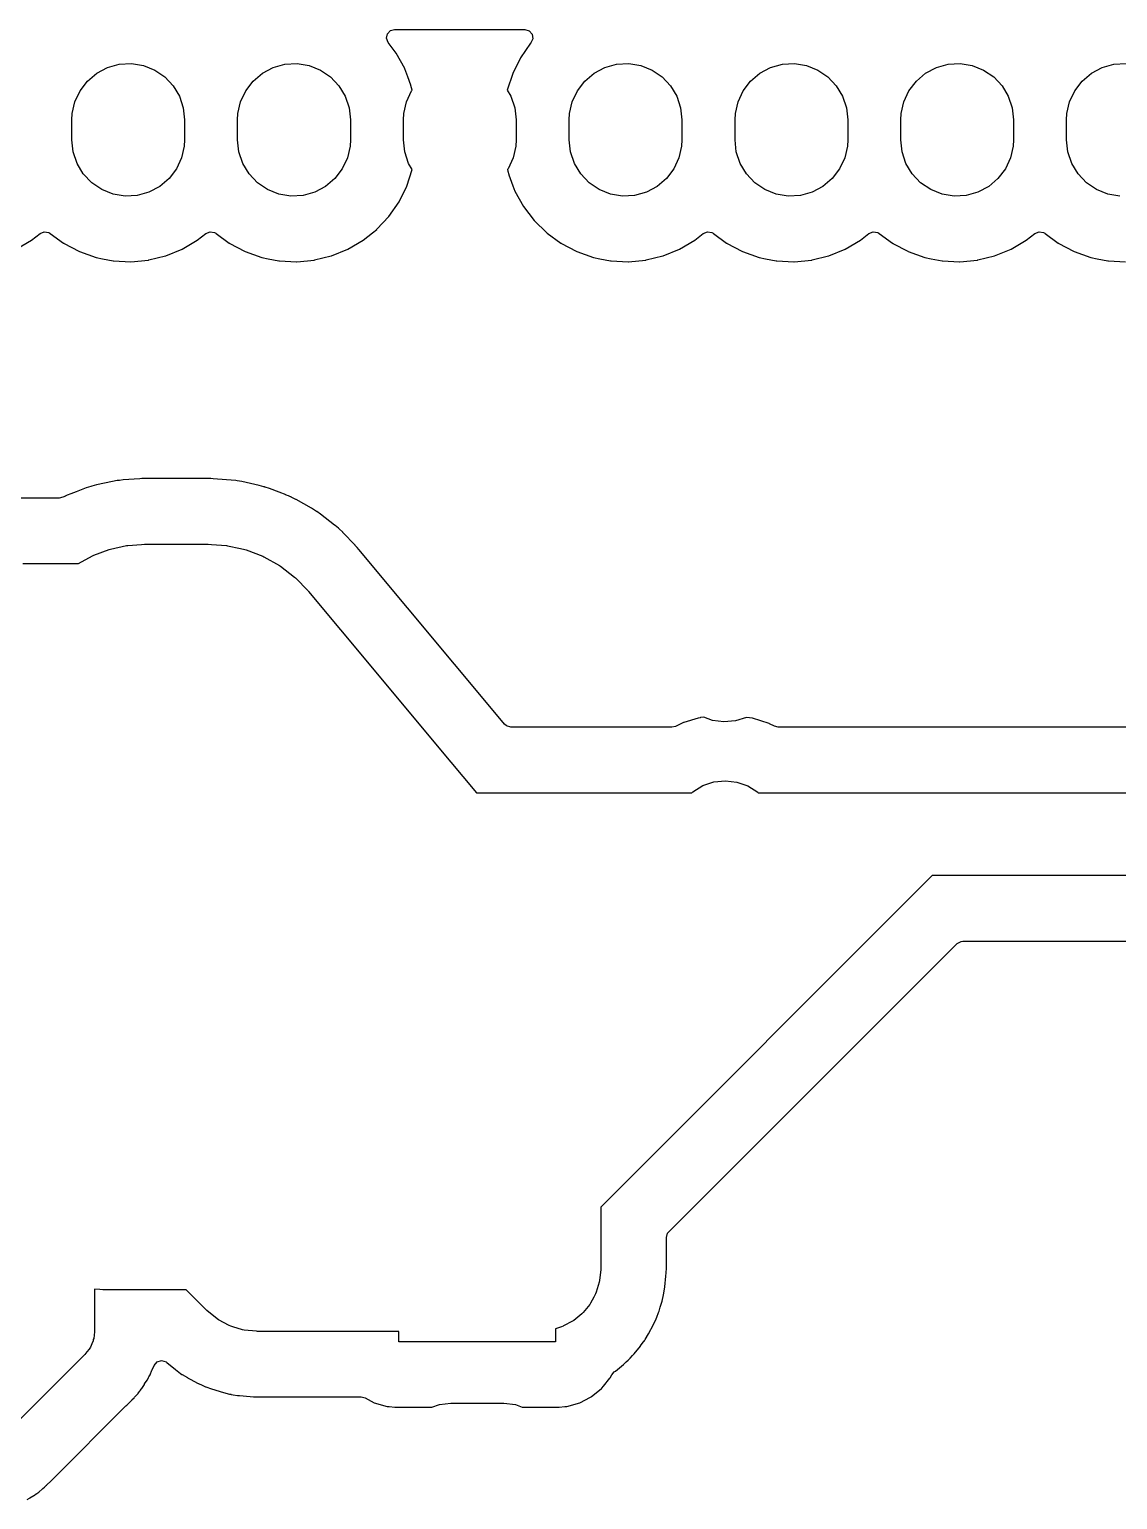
# Model space of a CAD drawing. Extents: x 4.38 to 7.05, y -4.95 to -2.9.
# Drawn here: x 5.15 to 5.807, y -3.802 to -2.914 of the extents above; entities that cross this region are included whole.
import ezdxf

# ---------------------------------------------------------------- set-up
doc = ezdxf.new("R2010")
doc.units = 0
doc.header["$MEASUREMENT"] = 0
doc.layers.add('BLACK', color=7, linetype='CONTINUOUS')

msp = doc.modelspace()

# ---------------------------------------------------------------- linework, layer by layer
at = {"layer": 'BLACK', "linetype": 'CONTINUOUS'}
for p, q in [((5.36573, -2.91975), (5.3663, -2.91701)), ((5.3663, -2.91701), (5.36826, -2.91502)), ((5.36826, -2.91502), (5.37067, -2.91439)), ((5.37067, -2.91439), (5.44916, -2.91439)), ((5.44916, -2.91439), (5.45184, -2.91518)), ((5.45184, -2.91518), (5.45367, -2.91729)), ((5.45367, -2.91729), (5.45407, -2.92006)), ((5.36673, -2.92236), (5.36573, -2.91975)), ((5.37157, -2.92871), (5.36673, -2.92236)), ((5.45273, -2.92279), (5.44666, -2.93154)), ((5.45285, -2.92266), (5.45273, -2.92279)), ((5.45297, -2.92252), (5.45285, -2.92266)), ((5.45407, -2.92006), (5.45291, -2.92247)), ((5.45291, -2.92247), (5.45297, -2.92252)), ((5.19748, -2.93739), (5.20456, -2.93544)), ((5.20456, -2.93544), (5.2119, -2.93505)), ((5.2119, -2.93505), (5.21914, -2.93625)), ((5.21914, -2.93625), (5.22596, -2.93898)), ((5.29748, -2.93739), (5.30456, -2.93544)), ((5.30456, -2.93544), (5.3119, -2.93505)), ((5.3119, -2.93505), (5.31914, -2.93625)), ((5.31914, -2.93625), (5.32596, -2.93898)), ((5.37675, -2.93802), (5.37157, -2.92871)), ((5.44666, -2.93154), (5.44192, -2.94108)), ((5.49748, -2.93739), (5.50456, -2.93544)), ((5.50456, -2.93544), (5.5119, -2.93505)), ((5.5119, -2.93505), (5.51914, -2.93625)), ((5.51914, -2.93625), (5.52596, -2.93898)), ((5.59748, -2.93739), (5.60456, -2.93544)), ((5.60456, -2.93544), (5.6119, -2.93505)), ((5.6119, -2.93505), (5.61914, -2.93625)), ((5.61914, -2.93625), (5.62596, -2.93898)), ((5.69748, -2.93739), (5.70456, -2.93544)), ((5.70456, -2.93544), (5.7119, -2.93505)), ((5.7119, -2.93505), (5.71914, -2.93625)), ((5.71914, -2.93625), (5.72596, -2.93898)), ((5.79748, -2.93739), (5.80456, -2.93544)), ((5.80456, -2.93544), (5.8119, -2.93505)), ((5.18538, -2.94555), (5.19099, -2.94081)), ((5.19099, -2.94081), (5.19748, -2.93739)), ((5.22596, -2.93898), (5.23204, -2.94311)), ((5.23204, -2.94311), (5.23708, -2.94844)), ((5.28538, -2.94555), (5.29099, -2.94081)), ((5.29099, -2.94081), (5.29748, -2.93739)), ((5.32596, -2.93898), (5.33204, -2.94311)), ((5.33204, -2.94311), (5.33708, -2.94844)), ((5.37681, -2.93819), (5.37675, -2.93802)), ((5.37863, -2.943), (5.37681, -2.93819)), ((5.37681, -2.93819), (5.37681, -2.93819)), ((5.38052, -2.94798), (5.37863, -2.943)), ((5.44192, -2.94108), (5.43865, -2.95105)), ((5.48538, -2.94555), (5.49099, -2.94081)), ((5.49099, -2.94081), (5.49748, -2.93739)), ((5.52596, -2.93898), (5.53204, -2.94311)), ((5.53204, -2.94311), (5.53708, -2.94844)), ((5.58538, -2.94555), (5.59099, -2.94081)), ((5.59099, -2.94081), (5.59748, -2.93739)), ((5.62596, -2.93898), (5.63204, -2.94311)), ((5.63204, -2.94311), (5.63708, -2.94844)), ((5.68538, -2.94555), (5.69099, -2.94081)), ((5.69099, -2.94081), (5.69748, -2.93739)), ((5.72596, -2.93898), (5.73204, -2.94311)), ((5.73204, -2.94311), (5.73708, -2.94844)), ((5.78538, -2.94555), (5.79099, -2.94081)), ((5.79099, -2.94081), (5.79748, -2.93739)), ((5.17781, -2.95804), (5.18092, -2.95139)), ((5.18092, -2.95139), (5.18538, -2.94555)), ((5.23708, -2.94844), (5.24086, -2.95474)), ((5.27781, -2.95804), (5.28092, -2.95139)), ((5.28092, -2.95139), (5.28538, -2.94555)), ((5.33708, -2.94844), (5.34086, -2.95474)), ((5.37781, -2.95804), (5.38092, -2.95139)), ((5.38056, -2.94815), (5.38052, -2.94798)), ((5.38119, -2.95103), (5.38056, -2.94815)), ((5.38056, -2.94815), (5.38056, -2.94815)), ((5.38092, -2.95139), (5.38119, -2.95103)), ((5.43865, -2.95105), (5.44086, -2.95474)), ((5.47781, -2.95804), (5.48092, -2.95139)), ((5.48092, -2.95139), (5.48538, -2.94555)), ((5.53708, -2.94844), (5.54086, -2.95474)), ((5.57781, -2.95804), (5.58092, -2.95139)), ((5.58092, -2.95139), (5.58538, -2.94555)), ((5.63708, -2.94844), (5.64086, -2.95474)), ((5.67781, -2.95804), (5.68092, -2.95139)), ((5.68092, -2.95139), (5.68538, -2.94555)), ((5.73708, -2.94844), (5.74086, -2.95474)), ((5.77781, -2.95804), (5.78092, -2.95139)), ((5.78092, -2.95139), (5.78538, -2.94555)), ((5.17621, -2.96521), (5.17781, -2.95804)), ((5.24086, -2.95474), (5.24321, -2.9617)), ((5.24321, -2.9617), (5.244, -2.969)), ((5.27621, -2.96521), (5.27781, -2.95804)), ((5.34086, -2.95474), (5.34321, -2.9617)), ((5.34321, -2.9617), (5.344, -2.969)), ((5.37621, -2.96521), (5.37781, -2.95804)), ((5.44086, -2.95474), (5.44321, -2.9617)), ((5.44321, -2.9617), (5.444, -2.969)), ((5.47621, -2.96521), (5.47781, -2.95804)), ((5.54086, -2.95474), (5.54321, -2.9617)), ((5.54321, -2.9617), (5.544, -2.969)), ((5.57621, -2.96521), (5.57781, -2.95804)), ((5.64086, -2.95474), (5.64321, -2.9617)), ((5.64321, -2.9617), (5.644, -2.969)), ((5.67621, -2.96521), (5.67781, -2.95804)), ((5.74086, -2.95474), (5.74321, -2.9617)), ((5.74321, -2.9617), (5.744, -2.969)), ((5.77621, -2.96521), (5.77781, -2.95804)), ((5.176, -2.969), (5.17621, -2.96521)), ((5.176, -2.981), (5.176, -2.969)), ((5.244, -2.969), (5.244, -2.981)), ((5.276, -2.969), (5.27621, -2.96521)), ((5.276, -2.981), (5.276, -2.969)), ((5.344, -2.969), (5.344, -2.981)), ((5.376, -2.969), (5.37621, -2.96521)), ((5.376, -2.981), (5.376, -2.969)), ((5.444, -2.969), (5.444, -2.981)), ((5.476, -2.969), (5.47621, -2.96521)), ((5.476, -2.981), (5.476, -2.969)), ((5.544, -2.969), (5.544, -2.981)), ((5.576, -2.969), (5.57621, -2.96521)), ((5.576, -2.981), (5.576, -2.969)), ((5.644, -2.969), (5.644, -2.981)), ((5.676, -2.969), (5.67621, -2.96521)), ((5.676, -2.981), (5.676, -2.969)), ((5.744, -2.969), (5.744, -2.981)), ((5.776, -2.969), (5.77621, -2.96521)), ((5.776, -2.981), (5.776, -2.969)), ((5.17679, -2.9883), (5.176, -2.981)), ((5.17914, -2.99526), (5.17679, -2.9883)), ((5.24379, -2.98479), (5.24219, -2.99196)), ((5.244, -2.981), (5.24379, -2.98479)), ((5.27679, -2.9883), (5.276, -2.981)), ((5.27914, -2.99526), (5.27679, -2.9883)), ((5.34379, -2.98479), (5.34219, -2.99196)), ((5.344, -2.981), (5.34379, -2.98479)), ((5.37679, -2.9883), (5.376, -2.981)), ((5.37914, -2.99526), (5.37679, -2.9883)), ((5.44379, -2.98479), (5.44219, -2.99196)), ((5.444, -2.981), (5.44379, -2.98479)), ((5.47679, -2.9883), (5.476, -2.981)), ((5.47914, -2.99526), (5.47679, -2.9883)), ((5.54379, -2.98479), (5.54219, -2.99196)), ((5.544, -2.981), (5.54379, -2.98479)), ((5.57679, -2.9883), (5.576, -2.981)), ((5.57914, -2.99526), (5.57679, -2.9883)), ((5.64379, -2.98479), (5.64219, -2.99196)), ((5.644, -2.981), (5.64379, -2.98479)), ((5.67679, -2.9883), (5.676, -2.981)), ((5.67914, -2.99526), (5.67679, -2.9883)), ((5.74379, -2.98479), (5.74219, -2.99196)), ((5.744, -2.981), (5.74379, -2.98479)), ((5.77679, -2.9883), (5.776, -2.981)), ((5.77914, -2.99526), (5.77679, -2.9883)), ((5.18292, -3.00156), (5.17914, -2.99526)), ((5.24219, -2.99196), (5.23908, -2.99861)), ((5.28292, -3.00156), (5.27914, -2.99526)), ((5.34219, -2.99196), (5.33908, -2.99861)), ((5.38135, -2.99895), (5.37914, -2.99526)), ((5.44219, -2.99196), (5.43908, -2.99861)), ((5.48292, -3.00156), (5.47914, -2.99526)), ((5.54219, -2.99196), (5.53908, -2.99861)), ((5.58292, -3.00156), (5.57914, -2.99526)), ((5.64219, -2.99196), (5.63908, -2.99861)), ((5.68292, -3.00156), (5.67914, -2.99526)), ((5.74219, -2.99196), (5.73908, -2.99861)), ((5.78292, -3.00156), (5.77914, -2.99526)), ((5.18796, -3.00689), (5.18292, -3.00156)), ((5.19404, -3.01102), (5.18796, -3.00689)), ((5.23462, -3.00445), (5.22901, -3.00919)), ((5.23908, -2.99861), (5.23462, -3.00445)), ((5.28796, -3.00689), (5.28292, -3.00156)), ((5.29404, -3.01102), (5.28796, -3.00689)), ((5.33462, -3.00445), (5.32901, -3.00919)), ((5.33908, -2.99861), (5.33462, -3.00445)), ((5.37808, -3.00892), (5.38135, -2.99895)), ((5.43908, -2.99861), (5.43881, -2.99897)), ((5.43881, -2.99897), (5.43903, -3)), ((5.43903, -3), (5.43948, -3.00202)), ((5.43948, -3.00202), (5.43954, -3.00219)), ((5.43954, -3.00219), (5.44203, -3.00875)), ((5.48796, -3.00689), (5.48292, -3.00156)), ((5.49404, -3.01102), (5.48796, -3.00689)), ((5.53462, -3.00445), (5.52901, -3.00919)), ((5.53908, -2.99861), (5.53462, -3.00445)), ((5.58796, -3.00689), (5.58292, -3.00156)), ((5.59404, -3.01102), (5.58796, -3.00689)), ((5.63462, -3.00445), (5.62901, -3.00919)), ((5.63908, -2.99861), (5.63462, -3.00445)), ((5.68796, -3.00689), (5.68292, -3.00156)), ((5.69404, -3.01102), (5.68796, -3.00689)), ((5.73462, -3.00445), (5.72901, -3.00919)), ((5.73908, -2.99861), (5.73462, -3.00445)), ((5.78796, -3.00689), (5.78292, -3.00156)), ((5.79404, -3.01102), (5.78796, -3.00689)), ((5.20086, -3.01375), (5.19404, -3.01102)), ((5.2081, -3.01495), (5.20086, -3.01375)), ((5.21544, -3.01456), (5.2081, -3.01495)), ((5.22252, -3.01261), (5.21544, -3.01456)), ((5.22901, -3.00919), (5.22252, -3.01261)), ((5.30086, -3.01375), (5.29404, -3.01102)), ((5.3081, -3.01495), (5.30086, -3.01375)), ((5.31544, -3.01456), (5.3081, -3.01495)), ((5.32252, -3.01261), (5.31544, -3.01456)), ((5.32901, -3.00919), (5.32252, -3.01261)), ((5.37334, -3.01846), (5.37808, -3.00892)), ((5.44203, -3.00875), (5.44325, -3.01198)), ((5.44325, -3.01198), (5.44843, -3.02129)), ((5.50086, -3.01375), (5.49404, -3.01102)), ((5.5081, -3.01495), (5.50086, -3.01375)), ((5.51544, -3.01456), (5.5081, -3.01495)), ((5.52252, -3.01261), (5.51544, -3.01456)), ((5.52901, -3.00919), (5.52252, -3.01261)), ((5.60086, -3.01375), (5.59404, -3.01102)), ((5.6081, -3.01495), (5.60086, -3.01375)), ((5.61544, -3.01456), (5.6081, -3.01495)), ((5.62252, -3.01261), (5.61544, -3.01456)), ((5.62901, -3.00919), (5.62252, -3.01261)), ((5.70086, -3.01375), (5.69404, -3.01102)), ((5.7081, -3.01495), (5.70086, -3.01375)), ((5.71544, -3.01456), (5.7081, -3.01495)), ((5.72252, -3.01261), (5.71544, -3.01456)), ((5.72901, -3.00919), (5.72252, -3.01261)), ((5.80086, -3.01375), (5.79404, -3.01102)), ((5.8081, -3.01495), (5.80086, -3.01375)), ((5.36727, -3.02721), (5.37334, -3.01846)), ((5.44843, -3.02129), (5.45489, -3.02976)), ((5.36, -3.03499), (5.36727, -3.02721)), ((5.45489, -3.02976), (5.4625, -3.0372)), ((5.14249, -3.04703), (5.15168, -3.04164)), ((5.15168, -3.04164), (5.15679, -3.03756)), ((5.15679, -3.03756), (5.15937, -3.0365)), ((5.15937, -3.0365), (5.16212, -3.03701)), ((5.16212, -3.03701), (5.1628, -3.03742)), ((5.1628, -3.03742), (5.16299, -3.03756)), ((5.16299, -3.03756), (5.17097, -3.04337)), ((5.24249, -3.04703), (5.25168, -3.04164)), ((5.25168, -3.04164), (5.25679, -3.03756)), ((5.25679, -3.03756), (5.25937, -3.0365)), ((5.25937, -3.0365), (5.26212, -3.03701)), ((5.26212, -3.03701), (5.2628, -3.03742)), ((5.2628, -3.03742), (5.26299, -3.03756)), ((5.26299, -3.03756), (5.27097, -3.04337)), ((5.34249, -3.04703), (5.35168, -3.04164)), ((5.35168, -3.04164), (5.35739, -3.03708)), ((5.35739, -3.03708), (5.35986, -3.0351)), ((5.35986, -3.0351), (5.36, -3.03499)), ((5.35986, -3.0351), (5.35986, -3.0351)), ((5.4625, -3.0372), (5.46265, -3.03731)), ((5.46265, -3.03731), (5.47097, -3.04337)), ((5.54249, -3.04703), (5.55168, -3.04164)), ((5.55168, -3.04164), (5.55679, -3.03756)), ((5.55679, -3.03756), (5.55937, -3.0365)), ((5.55937, -3.0365), (5.56212, -3.03701)), ((5.56212, -3.03701), (5.5628, -3.03742)), ((5.5628, -3.03742), (5.56299, -3.03756)), ((5.56299, -3.03756), (5.57097, -3.04337)), ((5.64249, -3.04703), (5.65168, -3.04164)), ((5.65168, -3.04164), (5.65679, -3.03756)), ((5.65679, -3.03756), (5.65937, -3.0365)), ((5.65937, -3.0365), (5.66212, -3.03701)), ((5.66212, -3.03701), (5.6628, -3.03742)), ((5.6628, -3.03742), (5.66299, -3.03756)), ((5.66299, -3.03756), (5.67097, -3.04337)), ((5.74249, -3.04703), (5.75168, -3.04164)), ((5.75168, -3.04164), (5.75679, -3.03756)), ((5.75679, -3.03756), (5.75937, -3.0365)), ((5.75937, -3.0365), (5.76212, -3.03701)), ((5.76212, -3.03701), (5.7628, -3.03742)), ((5.7628, -3.03742), (5.76299, -3.03756)), ((5.76299, -3.03756), (5.77097, -3.04337)), ((5.17097, -3.04337), (5.17097, -3.04337)), ((5.17097, -3.04337), (5.17111, -3.04347)), ((5.17111, -3.04347), (5.17127, -3.04356)), ((5.17127, -3.04356), (5.17127, -3.04356)), ((5.17127, -3.04356), (5.18018, -3.04824)), ((5.18018, -3.04824), (5.18054, -3.04843)), ((5.18054, -3.04843), (5.19058, -3.05198)), ((5.22245, -3.05351), (5.23244, -3.05107)), ((5.23244, -3.05107), (5.23262, -3.05102)), ((5.23244, -3.05107), (5.23244, -3.05107)), ((5.23262, -3.05102), (5.24249, -3.04703)), ((5.27097, -3.04337), (5.27097, -3.04337)), ((5.27097, -3.04337), (5.27111, -3.04347)), ((5.27111, -3.04347), (5.27127, -3.04356)), ((5.27127, -3.04356), (5.27127, -3.04356)), ((5.27127, -3.04356), (5.28018, -3.04824)), ((5.28018, -3.04824), (5.28054, -3.04843)), ((5.28054, -3.04843), (5.29058, -3.05198)), ((5.32245, -3.05351), (5.33244, -3.05107)), ((5.33244, -3.05107), (5.33262, -3.05102)), ((5.33244, -3.05107), (5.33244, -3.05107)), ((5.33262, -3.05102), (5.34249, -3.04703)), ((5.47097, -3.04337), (5.47097, -3.04337)), ((5.47097, -3.04337), (5.47111, -3.04347)), ((5.47111, -3.04347), (5.47127, -3.04356)), ((5.47127, -3.04356), (5.47127, -3.04356)), ((5.47127, -3.04356), (5.48018, -3.04824)), ((5.48018, -3.04824), (5.48054, -3.04843)), ((5.48054, -3.04843), (5.49058, -3.05198)), ((5.52245, -3.05351), (5.53244, -3.05107)), ((5.53244, -3.05107), (5.53262, -3.05102)), ((5.53244, -3.05107), (5.53244, -3.05107)), ((5.53262, -3.05102), (5.54249, -3.04703)), ((5.57097, -3.04337), (5.57097, -3.04337)), ((5.57097, -3.04337), (5.57111, -3.04347)), ((5.57111, -3.04347), (5.57127, -3.04356)), ((5.57127, -3.04356), (5.57127, -3.04356)), ((5.57127, -3.04356), (5.58018, -3.04824)), ((5.58018, -3.04824), (5.58054, -3.04843)), ((5.58054, -3.04843), (5.59058, -3.05198)), ((5.62245, -3.05351), (5.63244, -3.05107)), ((5.63244, -3.05107), (5.63262, -3.05102)), ((5.63244, -3.05107), (5.63244, -3.05107)), ((5.63262, -3.05102), (5.64249, -3.04703)), ((5.67097, -3.04337), (5.67097, -3.04337)), ((5.67097, -3.04337), (5.67111, -3.04347)), ((5.67111, -3.04347), (5.67127, -3.04356)), ((5.67127, -3.04356), (5.67127, -3.04356)), ((5.67127, -3.04356), (5.68018, -3.04824)), ((5.68018, -3.04824), (5.68054, -3.04843)), ((5.68054, -3.04843), (5.69058, -3.05198)), ((5.72245, -3.05351), (5.73244, -3.05107)), ((5.73244, -3.05107), (5.73262, -3.05102)), ((5.73244, -3.05107), (5.73244, -3.05107)), ((5.73262, -3.05102), (5.74249, -3.04703)), ((5.77097, -3.04337), (5.77097, -3.04337)), ((5.77097, -3.04337), (5.77111, -3.04347)), ((5.77111, -3.04347), (5.77127, -3.04356)), ((5.77127, -3.04356), (5.77127, -3.04356)), ((5.77127, -3.04356), (5.78018, -3.04824)), ((5.78018, -3.04824), (5.78054, -3.04843)), ((5.78054, -3.04843), (5.79058, -3.05198)), ((5.19058, -3.05198), (5.1944, -3.05273)), ((5.1944, -3.05273), (5.20086, -3.054)), ((5.20086, -3.054), (5.20086, -3.054)), ((5.20086, -3.054), (5.20103, -3.05404)), ((5.20103, -3.05404), (5.20121, -3.05405)), ((5.20121, -3.05405), (5.20121, -3.05405)), ((5.20121, -3.05405), (5.21149, -3.05456)), ((5.21149, -3.05456), (5.21149, -3.05456)), ((5.21149, -3.05456), (5.21167, -3.05457)), ((5.21167, -3.05457), (5.22227, -3.05356)), ((5.22227, -3.05356), (5.22245, -3.05351)), ((5.22245, -3.05351), (5.22245, -3.05351)), ((5.29058, -3.05198), (5.2944, -3.05273)), ((5.2944, -3.05273), (5.30086, -3.054)), ((5.30086, -3.054), (5.30086, -3.054)), ((5.30086, -3.054), (5.30103, -3.05404)), ((5.30103, -3.05404), (5.30121, -3.05405)), ((5.30121, -3.05405), (5.30121, -3.05405)), ((5.30121, -3.05405), (5.31149, -3.05456)), ((5.31149, -3.05456), (5.31149, -3.05456)), ((5.31149, -3.05456), (5.31167, -3.05457)), ((5.31167, -3.05457), (5.32227, -3.05356)), ((5.32227, -3.05356), (5.32245, -3.05351)), ((5.32245, -3.05351), (5.32245, -3.05351)), ((5.49058, -3.05198), (5.4944, -3.05273)), ((5.4944, -3.05273), (5.50086, -3.054)), ((5.50086, -3.054), (5.50086, -3.054)), ((5.50086, -3.054), (5.50103, -3.05404)), ((5.50103, -3.05404), (5.50121, -3.05405)), ((5.50121, -3.05405), (5.50121, -3.05405)), ((5.50121, -3.05405), (5.51149, -3.05456)), ((5.51149, -3.05456), (5.51149, -3.05456)), ((5.51149, -3.05456), (5.51167, -3.05457)), ((5.51167, -3.05457), (5.52227, -3.05356)), ((5.52227, -3.05356), (5.52245, -3.05351)), ((5.52245, -3.05351), (5.52245, -3.05351)), ((5.59058, -3.05198), (5.5944, -3.05273)), ((5.5944, -3.05273), (5.60086, -3.054)), ((5.60086, -3.054), (5.60086, -3.054)), ((5.60086, -3.054), (5.60103, -3.05404)), ((5.60103, -3.05404), (5.60121, -3.05405)), ((5.60121, -3.05405), (5.60121, -3.05405)), ((5.60121, -3.05405), (5.61149, -3.05456)), ((5.61149, -3.05456), (5.61149, -3.05456)), ((5.61149, -3.05456), (5.61167, -3.05457)), ((5.61167, -3.05457), (5.62227, -3.05356)), ((5.62227, -3.05356), (5.62245, -3.05351)), ((5.62245, -3.05351), (5.62245, -3.05351)), ((5.69058, -3.05198), (5.6944, -3.05273)), ((5.6944, -3.05273), (5.70086, -3.054)), ((5.70086, -3.054), (5.70086, -3.054)), ((5.70086, -3.054), (5.70103, -3.05404)), ((5.70103, -3.05404), (5.70121, -3.05405)), ((5.70121, -3.05405), (5.70121, -3.05405)), ((5.70121, -3.05405), (5.71149, -3.05456)), ((5.71149, -3.05456), (5.71149, -3.05456)), ((5.71149, -3.05456), (5.71167, -3.05457)), ((5.71167, -3.05457), (5.72227, -3.05356)), ((5.72227, -3.05356), (5.72245, -3.05351)), ((5.72245, -3.05351), (5.72245, -3.05351)), ((5.79058, -3.05198), (5.7944, -3.05273)), ((5.7944, -3.05273), (5.80086, -3.054)), ((5.80086, -3.054), (5.80086, -3.054)), ((5.80086, -3.054), (5.80103, -3.05404)), ((5.80103, -3.05404), (5.80121, -3.05405)), ((5.80121, -3.05405), (5.80121, -3.05405)), ((5.80121, -3.05405), (5.81149, -3.05456)), ((5.17866, -3.19333), (5.17534, -3.19456)), ((5.18466, -3.19109), (5.17866, -3.19333)), ((5.1847, -3.19107), (5.18466, -3.19109)), ((5.18466, -3.19109), (5.18466, -3.19109)), ((5.18739, -3.19018), (5.1847, -3.19107)), ((5.18807, -3.18998), (5.18739, -3.19018)), ((5.1908, -3.18928), (5.18807, -3.18998)), ((5.19084, -3.18927), (5.1908, -3.18928)), ((5.20052, -3.18717), (5.19084, -3.18927)), ((5.20057, -3.18716), (5.20052, -3.18717)), ((5.20052, -3.18717), (5.20052, -3.18717)), ((5.20061, -3.18715), (5.20057, -3.18716)), ((5.2033, -3.18666), (5.20061, -3.18715)), ((5.20061, -3.18715), (5.20061, -3.18715)), ((5.20335, -3.18666), (5.2033, -3.18666)), ((5.2033, -3.18666), (5.2033, -3.18666)), ((5.20405, -3.18655), (5.20335, -3.18666)), ((5.20409, -3.18655), (5.20405, -3.18655)), ((5.20467, -3.18649), (5.20409, -3.18655)), ((5.20409, -3.18655), (5.20409, -3.18655)), ((5.20686, -3.18625), (5.20467, -3.18649)), ((5.2069, -3.18625), (5.20686, -3.18625)), ((5.21698, -3.18553), (5.2069, -3.18625)), ((5.2069, -3.18625), (5.2069, -3.18625)), ((5.217, -3.18553), (5.21698, -3.18553)), ((5.21698, -3.18553), (5.21698, -3.18553)), ((5.21702, -3.18553), (5.217, -3.18553)), ((5.21814, -3.18547), (5.21702, -3.18553)), ((5.21702, -3.18553), (5.21702, -3.18553)), ((5.21841, -3.18545), (5.21814, -3.18547)), ((5.21876, -3.18544), (5.21841, -3.18545)), ((5.21878, -3.18544), (5.21876, -3.18544)), ((5.21879, -3.18544), (5.21878, -3.18544)), ((5.21984, -3.18542), (5.21879, -3.18544)), ((5.22018, -3.18541), (5.21984, -3.18542)), ((5.25794, -3.18541), (5.22018, -3.18541)), ((5.25806, -3.18542), (5.25794, -3.18541)), ((5.25936, -3.18544), (5.25806, -3.18542)), ((5.25939, -3.18544), (5.25936, -3.18544)), ((5.25936, -3.18544), (5.25936, -3.18544)), ((5.25941, -3.18544), (5.25939, -3.18544)), ((5.25973, -3.18545), (5.25941, -3.18544)), ((5.25941, -3.18544), (5.25941, -3.18544)), ((5.25975, -3.18545), (5.25973, -3.18545)), ((5.25973, -3.18545), (5.25973, -3.18545)), ((5.25977, -3.18545), (5.25975, -3.18545)), ((5.26116, -3.18553), (5.25977, -3.18545)), ((5.25977, -3.18545), (5.25977, -3.18545)), ((5.26117, -3.18553), (5.26116, -3.18553)), ((5.26119, -3.18553), (5.26117, -3.18553)), ((5.26121, -3.18553), (5.26119, -3.18553)), ((5.26394, -3.18573), (5.26121, -3.18553)), ((5.26121, -3.18553), (5.26121, -3.18553)), ((5.2721, -3.18633), (5.26394, -3.18573)), ((5.27215, -3.18634), (5.2721, -3.18633)), ((5.27493, -3.18664), (5.27215, -3.18634)), ((5.27215, -3.18634), (5.27215, -3.18634)), ((5.27497, -3.18665), (5.27493, -3.18664)), ((5.27493, -3.18664), (5.27493, -3.18664)), ((5.27569, -3.18675), (5.27497, -3.18665)), ((5.27853, -3.18728), (5.27569, -3.18675)), ((5.28383, -3.18845), (5.27853, -3.18728)), ((5.28899, -3.1896), (5.28383, -3.18845)), ((5.28904, -3.18961), (5.28899, -3.1896)), ((5.28899, -3.1896), (5.28899, -3.1896)), ((5.29183, -3.19034), (5.28904, -3.18961)), ((5.2921, -3.19042), (5.29183, -3.19034)), ((5.29248, -3.19054), (5.2921, -3.19042)), ((5.29252, -3.19055), (5.29248, -3.19054)), ((5.29248, -3.19054), (5.29248, -3.19054)), ((5.29256, -3.19057), (5.29252, -3.19055)), ((5.29522, -3.19147), (5.29256, -3.19057)), ((5.29256, -3.19057), (5.29256, -3.19057)), ((5.29526, -3.19148), (5.29522, -3.19147)), ((5.29522, -3.19147), (5.29522, -3.19147)), ((5.2953, -3.1915), (5.29526, -3.19148)), ((5.30096, -3.19366), (5.2953, -3.1915)), ((5.2953, -3.1915), (5.2953, -3.1915)), ((5.30531, -3.19533), (5.30096, -3.19366)), ((5.16835, -3.19722), (5.14393, -3.19722)), ((5.17057, -3.1967), (5.16835, -3.19722)), ((5.17209, -3.19594), (5.17057, -3.1967)), ((5.17217, -3.1959), (5.17209, -3.19594)), ((5.17269, -3.19566), (5.17217, -3.1959)), ((5.17273, -3.19565), (5.17269, -3.19566)), ((5.17269, -3.19566), (5.17269, -3.19566)), ((5.17318, -3.19546), (5.17273, -3.19565)), ((5.1753, -3.19458), (5.17318, -3.19546)), ((5.17534, -3.19456), (5.1753, -3.19458)), ((5.1753, -3.19458), (5.1753, -3.19458)), ((5.30535, -3.19534), (5.30531, -3.19533)), ((5.30671, -3.19592), (5.30535, -3.19534)), ((5.30535, -3.19534), (5.30535, -3.19534)), ((5.30797, -3.19646), (5.30671, -3.19592)), ((5.30801, -3.19648), (5.30797, -3.19646)), ((5.30846, -3.19668), (5.30801, -3.19648)), ((5.30801, -3.19648), (5.30801, -3.19648)), ((5.30863, -3.19676), (5.30846, -3.19668)), ((5.30867, -3.19678), (5.30863, -3.19676)), ((5.31116, -3.19806), (5.30867, -3.19678)), ((5.3112, -3.19808), (5.31116, -3.19806)), ((5.31116, -3.19806), (5.31116, -3.19806)), ((5.31123, -3.1981), (5.3112, -3.19808)), ((5.32054, -3.20332), (5.31123, -3.1981)), ((5.31123, -3.1981), (5.31123, -3.1981)), ((5.32058, -3.20335), (5.32054, -3.20332)), ((5.32054, -3.20332), (5.32054, -3.20332)), ((5.32062, -3.20337), (5.32058, -3.20335)), ((5.32301, -3.20483), (5.32062, -3.20337)), ((5.32305, -3.20485), (5.32301, -3.20483)), ((5.32301, -3.20483), (5.32301, -3.20483)), ((5.32308, -3.20487), (5.32305, -3.20485)), ((5.32309, -3.20487), (5.32308, -3.20487)), ((5.32362, -3.20522), (5.32309, -3.20487)), ((5.32365, -3.20525), (5.32362, -3.20522)), ((5.32369, -3.20527), (5.32365, -3.20525)), ((5.32597, -3.2069), (5.32369, -3.20527)), ((5.32369, -3.20527), (5.32369, -3.20527)), ((5.326, -3.20693), (5.32597, -3.2069)), ((5.33452, -3.2135), (5.326, -3.20693)), ((5.33456, -3.21353), (5.33452, -3.2135)), ((5.3348, -3.21373), (5.33456, -3.21353)), ((5.33456, -3.21353), (5.33456, -3.21353)), ((5.33675, -3.21535), (5.3348, -3.21373)), ((5.33728, -3.21583), (5.33675, -3.21535)), ((5.33937, -3.21784), (5.33728, -3.21583)), ((5.3394, -3.21787), (5.33937, -3.21784)), ((5.34695, -3.22569), (5.3394, -3.21787)), ((5.18918, -3.23165), (5.19854, -3.22816)), ((5.19854, -3.22816), (5.19922, -3.22796)), ((5.19922, -3.22796), (5.20898, -3.22584)), ((5.20898, -3.22584), (5.20968, -3.22574)), ((5.20968, -3.22574), (5.21797, -3.22515)), ((5.21797, -3.22515), (5.21982, -3.22501)), ((5.21982, -3.22501), (5.22018, -3.225)), ((5.22018, -3.225), (5.25794, -3.225)), ((5.25794, -3.225), (5.2583, -3.22501)), ((5.2583, -3.22501), (5.26022, -3.22515)), ((5.26022, -3.22515), (5.26921, -3.22581)), ((5.26921, -3.22581), (5.26993, -3.22592)), ((5.26993, -3.22592), (5.27772, -3.22765)), ((5.27772, -3.22765), (5.28043, -3.22825)), ((5.28043, -3.22825), (5.28113, -3.22846)), ((5.28113, -3.22846), (5.29118, -3.2323)), ((5.34697, -3.22571), (5.34695, -3.22569)), ((5.34695, -3.22569), (5.34695, -3.22569)), ((5.34795, -3.22677), (5.34697, -3.22571)), ((5.34819, -3.22704), (5.34795, -3.22677)), ((5.34914, -3.22813), (5.34819, -3.22704)), ((5.43626, -3.33267), (5.34914, -3.22813)), ((5.14638, -3.23661), (5.17999, -3.23661)), ((5.17999, -3.23661), (5.18853, -3.23195)), ((5.18853, -3.23195), (5.18918, -3.23165)), ((5.29118, -3.2323), (5.29183, -3.23261)), ((5.29183, -3.23261), (5.30122, -3.23787)), ((5.30122, -3.23787), (5.30182, -3.23827)), ((5.30182, -3.23827), (5.31035, -3.24485)), ((5.31035, -3.24485), (5.31088, -3.24533)), ((5.31088, -3.24533), (5.31848, -3.2532)), ((5.31848, -3.2532), (5.31873, -3.25347)), ((5.31873, -3.25347), (5.35735, -3.29982)), ((5.35735, -3.29982), (5.39633, -3.3466)), ((5.43705, -3.33363), (5.43626, -3.33267)), ((5.43818, -3.33463), (5.43705, -3.33363)), ((5.44086, -3.33541), (5.43818, -3.33463)), ((5.53798, -3.33541), (5.44086, -3.33541)), ((5.54006, -3.33496), (5.53798, -3.33541)), ((5.54494, -3.33271), (5.54006, -3.33496)), ((5.54511, -3.33263), (5.54494, -3.33271)), ((5.54494, -3.33271), (5.54494, -3.33271)), ((5.55381, -3.33009), (5.54511, -3.33263)), ((5.55504, -3.32973), (5.55381, -3.33009)), ((5.55522, -3.32968), (5.55504, -3.32973)), ((5.55504, -3.32973), (5.55504, -3.32973)), ((5.55718, -3.32941), (5.55522, -3.32968)), ((5.56238, -3.33135), (5.55718, -3.32941)), ((5.56934, -3.33228), (5.56238, -3.33135)), ((5.57633, -3.33164), (5.56934, -3.33228)), ((5.58293, -3.3295), (5.57633, -3.33164)), ((5.58659, -3.33009), (5.58293, -3.3295)), ((5.59663, -3.3333), (5.58659, -3.33009)), ((5.59679, -3.33339), (5.59663, -3.3333)), ((5.59987, -3.3349), (5.59679, -3.33339)), ((5.59679, -3.33339), (5.59679, -3.33339)), ((5.60206, -3.33541), (5.59987, -3.3349)), ((5.86298, -3.33541), (5.60206, -3.33541)), ((5.39633, -3.3466), (5.39633, -3.3466)), ((5.39633, -3.3466), (5.42, -3.375)), ((5.55061, -3.37439), (5.55659, -3.37071)), ((5.55659, -3.37071), (5.56324, -3.36845)), ((5.56324, -3.36845), (5.57022, -3.36772)), ((5.57022, -3.36772), (5.57719, -3.36855)), ((5.57719, -3.36855), (5.58381, -3.3709)), ((5.58381, -3.3709), (5.58974, -3.37467)), ((5.42, -3.375), (5.54999, -3.375)), ((5.54999, -3.375), (5.55061, -3.37439)), ((5.58974, -3.37467), (5.59007, -3.375)), ((5.59007, -3.375), (5.86967, -3.375)), ((5.695, -3.425), (5.495, -3.625)), ((5.86967, -3.425), (5.695, -3.425)), ((5.53604, -3.63994), (5.70994, -3.46604)), ((5.70994, -3.46604), (5.7124, -3.4647)), ((5.7124, -3.4647), (5.71345, -3.46459)), ((5.71345, -3.46459), (5.86634, -3.46459)), ((5.495, -3.625), (5.495, -3.66226)), ((5.53459, -3.64345), (5.53537, -3.64077)), ((5.53459, -3.66226), (5.53459, -3.64345)), ((5.53537, -3.64077), (5.53604, -3.63994)), ((5.49498, -3.66274), (5.49433, -3.66933)), ((5.495, -3.66226), (5.49498, -3.66274)), ((5.53454, -3.6642), (5.53459, -3.66226)), ((5.49414, -3.67028), (5.49229, -3.67638)), ((5.49433, -3.66933), (5.49414, -3.67028)), ((5.53373, -3.67315), (5.53437, -3.66666)), ((5.53437, -3.66662), (5.53451, -3.66469)), ((5.53437, -3.66665), (5.53437, -3.66662)), ((5.53437, -3.66666), (5.53437, -3.66665)), ((5.53451, -3.66469), (5.53454, -3.6642)), ((5.19289, -3.67482), (5.18969, -3.67454)), ((5.18969, -3.67454), (5.18969, -3.7)), ((5.19478, -3.67498), (5.19289, -3.67482)), ((5.19522, -3.675), (5.19478, -3.67498)), ((5.245, -3.675), (5.19522, -3.675)), ((5.2575, -3.6875), (5.245, -3.675)), ((5.49076, -3.67944), (5.48891, -3.6829)), ((5.49192, -3.67728), (5.49076, -3.67944)), ((5.49229, -3.67638), (5.49192, -3.67728)), ((5.53202, -3.68177), (5.53296, -3.678)), ((5.53296, -3.678), (5.53315, -3.67705)), ((5.53315, -3.67705), (5.53372, -3.67321)), ((5.53372, -3.67321), (5.53373, -3.67315)), ((5.53373, -3.67315), (5.53373, -3.67315)), ((5.26359, -3.6925), (5.2575, -3.6875)), ((5.48364, -3.68933), (5.47871, -3.69337)), ((5.48433, -3.68864), (5.48364, -3.68933)), ((5.48837, -3.68371), (5.48433, -3.68864)), ((5.48891, -3.6829), (5.48837, -3.68371)), ((5.52888, -3.69148), (5.52988, -3.68868)), ((5.52988, -3.68868), (5.53017, -3.68787)), ((5.53017, -3.68787), (5.53094, -3.68534)), ((5.53094, -3.68534), (5.532, -3.68183)), ((5.532, -3.68183), (5.53202, -3.68177)), ((5.532, -3.68183), (5.532, -3.68183)), ((5.2644, -3.69304), (5.26359, -3.6925)), ((5.27091, -3.69652), (5.2644, -3.69304)), ((5.27181, -3.69689), (5.27091, -3.69652)), ((5.27311, -3.69729), (5.27181, -3.69689)), ((5.27888, -3.69904), (5.27311, -3.69729)), ((5.27984, -3.69923), (5.27888, -3.69904)), ((5.28744, -3.69998), (5.27984, -3.69923)), ((5.47138, -3.69729), (5.46764, -3.69842)), ((5.46764, -3.69842), (5.46764, -3.7063)), ((5.47228, -3.69692), (5.47138, -3.69729)), ((5.47259, -3.69675), (5.47228, -3.69692)), ((5.4779, -3.69391), (5.47259, -3.69675)), ((5.47871, -3.69337), (5.4779, -3.69391)), ((5.52382, -3.70156), (5.52683, -3.69594)), ((5.52683, -3.69594), (5.52849, -3.69243)), ((5.52849, -3.69243), (5.52886, -3.69153)), ((5.52886, -3.69153), (5.52888, -3.69148)), ((5.52888, -3.69148), (5.52888, -3.69148)), ((5.18797, -3.70757), (5.18727, -3.70945)), ((5.18882, -3.70576), (5.18797, -3.70757)), ((5.18895, -3.70497), (5.18882, -3.70576)), ((5.18923, -3.70423), (5.18895, -3.70497)), ((5.18937, -3.70222), (5.18923, -3.70423)), ((5.18968, -3.70024), (5.18937, -3.70222)), ((5.18969, -3.7), (5.18968, -3.70024)), ((5.28792, -3.7), (5.28744, -3.69998)), ((5.37315, -3.7), (5.28792, -3.7)), ((5.37315, -3.7063), (5.37315, -3.7)), ((5.46764, -3.7063), (5.37315, -3.7063)), ((5.51897, -3.70883), (5.52129, -3.7057)), ((5.52129, -3.7057), (5.52132, -3.70565)), ((5.52132, -3.70565), (5.52179, -3.70495)), ((5.52179, -3.70495), (5.52183, -3.7049)), ((5.52179, -3.70495), (5.52179, -3.70495)), ((5.52183, -3.7049), (5.52382, -3.70156)), ((5.18392, -3.71392), (5.13392, -3.76392)), ((5.18512, -3.71231), (5.18392, -3.71392)), ((5.18645, -3.71081), (5.18512, -3.71231)), ((5.18679, -3.71009), (5.18645, -3.71081)), ((5.18727, -3.70945), (5.18679, -3.71009)), ((5.51163, -3.71732), (5.51232, -3.71663)), ((5.51232, -3.71663), (5.51267, -3.71624)), ((5.51267, -3.71624), (5.51417, -3.71459)), ((5.51417, -3.71459), (5.51493, -3.71375)), ((5.51493, -3.71375), (5.51513, -3.71351)), ((5.51513, -3.71351), (5.51893, -3.70887)), ((5.51893, -3.70887), (5.51897, -3.70883)), ((5.51893, -3.70887), (5.51893, -3.70887)), ((5.22319, -3.72617), (5.22427, -3.72342)), ((5.22427, -3.72342), (5.22439, -3.72315)), ((5.22439, -3.72315), (5.22559, -3.72055)), ((5.22559, -3.72055), (5.22744, -3.71845)), ((5.22744, -3.71845), (5.23012, -3.71768)), ((5.23012, -3.71768), (5.2328, -3.71848)), ((5.2328, -3.71848), (5.23324, -3.7188)), ((5.23324, -3.7188), (5.23843, -3.72306)), ((5.23843, -3.72306), (5.23843, -3.72306)), ((5.23843, -3.72306), (5.23848, -3.7231)), ((5.23848, -3.7231), (5.2416, -3.72541)), ((5.2416, -3.72541), (5.2424, -3.72595)), ((5.5017, -3.72616), (5.50314, -3.72448)), ((5.50314, -3.72448), (5.50383, -3.72397)), ((5.50383, -3.72397), (5.50387, -3.72393)), ((5.50387, -3.72393), (5.50871, -3.71997)), ((5.50871, -3.71997), (5.50875, -3.71993)), ((5.50871, -3.71997), (5.50871, -3.71997)), ((5.50875, -3.71993), (5.51039, -3.71845)), ((5.51039, -3.71845), (5.51159, -3.71736)), ((5.51159, -3.71736), (5.51163, -3.71732)), ((5.51159, -3.71736), (5.51159, -3.71736)), ((5.21723, -3.73565), (5.21807, -3.73466)), ((5.21807, -3.73466), (5.2182, -3.73451)), ((5.21807, -3.73466), (5.21807, -3.73466)), ((5.2182, -3.73451), (5.21972, -3.73197)), ((5.21972, -3.73197), (5.21988, -3.73172)), ((5.21988, -3.73172), (5.22143, -3.72945)), ((5.22143, -3.72945), (5.22154, -3.72928)), ((5.22154, -3.72928), (5.22217, -3.72792)), ((5.22217, -3.72792), (5.22242, -3.72746)), ((5.22242, -3.72746), (5.22319, -3.72617)), ((5.2424, -3.72595), (5.24246, -3.72598)), ((5.24246, -3.72598), (5.24246, -3.72598)), ((5.24246, -3.72598), (5.24568, -3.72792)), ((5.24568, -3.72792), (5.24569, -3.72792)), ((5.24569, -3.72792), (5.24574, -3.72795)), ((5.24574, -3.72795), (5.24579, -3.72798)), ((5.24579, -3.72798), (5.24579, -3.72798)), ((5.24579, -3.72798), (5.24728, -3.72878)), ((5.24728, -3.72878), (5.25225, -3.73143)), ((5.25225, -3.73143), (5.25231, -3.73146)), ((5.25231, -3.73146), (5.25231, -3.73146)), ((5.25231, -3.73146), (5.25451, -3.7325)), ((5.25451, -3.7325), (5.25577, -3.73309)), ((5.25577, -3.73309), (5.25582, -3.73312)), ((5.25582, -3.73312), (5.25582, -3.73312)), ((5.25582, -3.73312), (5.25656, -3.73342)), ((5.25656, -3.73342), (5.25666, -3.73347)), ((5.25666, -3.73347), (5.25672, -3.73349)), ((5.25672, -3.73349), (5.25672, -3.73349)), ((5.25672, -3.73349), (5.26026, -3.73475)), ((5.26026, -3.73475), (5.26026, -3.73475)), ((5.26026, -3.73475), (5.26032, -3.73478)), ((5.26032, -3.73478), (5.26739, -3.73692)), ((5.49034, -3.73861), (5.49544, -3.73445)), ((5.49544, -3.73445), (5.49563, -3.7343)), ((5.49563, -3.7343), (5.49663, -3.73307)), ((5.49663, -3.73307), (5.50053, -3.72829)), ((5.50053, -3.72829), (5.50069, -3.72809)), ((5.50053, -3.72829), (5.50053, -3.72829)), ((5.50069, -3.72809), (5.5017, -3.72616)), ((5.20936, -3.74433), (5.21231, -3.74124)), ((5.21231, -3.74124), (5.21238, -3.74116)), ((5.21238, -3.74116), (5.21351, -3.74003)), ((5.21351, -3.74003), (5.21383, -3.73966)), ((5.21383, -3.73966), (5.21402, -3.73944)), ((5.21402, -3.73944), (5.21593, -3.73745)), ((5.21593, -3.73745), (5.21607, -3.7373)), ((5.21607, -3.7373), (5.21691, -3.73606)), ((5.21691, -3.73606), (5.21723, -3.73565)), ((5.26739, -3.73692), (5.27116, -3.73786)), ((5.27116, -3.73786), (5.27182, -3.73799)), ((5.27182, -3.73799), (5.27205, -3.73804)), ((5.27205, -3.73804), (5.27205, -3.73804)), ((5.27205, -3.73804), (5.27211, -3.73805)), ((5.27211, -3.73805), (5.27217, -3.73806)), ((5.27217, -3.73806), (5.27218, -3.73806)), ((5.27218, -3.73806), (5.27335, -3.73824)), ((5.27335, -3.73824), (5.27596, -3.73862)), ((5.27596, -3.73862), (5.27707, -3.73873)), ((5.27707, -3.73873), (5.28352, -3.73937)), ((5.28352, -3.73937), (5.28352, -3.73937)), ((5.28352, -3.73937), (5.28355, -3.73937)), ((5.28355, -3.73937), (5.28549, -3.73951)), ((5.28549, -3.73951), (5.28574, -3.73953)), ((5.28574, -3.73953), (5.28595, -3.73954)), ((5.28595, -3.73954), (5.28595, -3.73954)), ((5.28595, -3.73954), (5.28598, -3.73954)), ((5.28598, -3.73954), (5.28748, -3.73958)), ((5.28748, -3.73958), (5.28789, -3.73959)), ((5.28789, -3.73959), (5.28789, -3.73959)), ((5.28789, -3.73959), (5.28792, -3.73959)), ((5.28792, -3.73959), (5.35058, -3.73959)), ((5.35058, -3.73959), (5.35288, -3.74015)), ((5.35288, -3.74015), (5.35845, -3.74306)), ((5.35845, -3.74306), (5.36614, -3.74527)), ((5.39767, -3.74409), (5.40465, -3.74331)), ((5.40465, -3.74331), (5.43614, -3.74331)), ((5.43614, -3.74331), (5.43658, -3.74331)), ((5.43658, -3.74331), (5.44355, -3.74419)), ((5.47465, -3.74527), (5.48234, -3.74306)), ((5.48234, -3.74306), (5.48883, -3.73967)), ((5.48883, -3.73967), (5.48921, -3.73947)), ((5.48921, -3.73947), (5.48943, -3.73935)), ((5.48921, -3.73947), (5.48921, -3.73947)), ((5.48943, -3.73935), (5.49034, -3.73861)), ((5.16444, -3.7891), (5.20855, -3.74499)), ((5.20855, -3.74499), (5.20908, -3.74453)), ((5.20908, -3.74453), (5.20919, -3.74445)), ((5.20919, -3.74445), (5.20936, -3.74433)), ((5.20919, -3.74445), (5.20919, -3.74445)), ((5.36614, -3.74527), (5.36738, -3.74538)), ((5.36738, -3.74538), (5.37076, -3.74568)), ((5.37076, -3.74568), (5.37076, -3.74568)), ((5.37076, -3.74568), (5.37087, -3.74569)), ((5.37087, -3.74569), (5.39308, -3.74569)), ((5.39308, -3.74569), (5.39767, -3.74409)), ((5.44355, -3.74419), (5.44767, -3.74569)), ((5.44767, -3.74569), (5.46991, -3.74569)), ((5.46991, -3.74569), (5.47002, -3.74568)), ((5.47002, -3.74568), (5.4734, -3.74538)), ((5.47002, -3.74568), (5.47002, -3.74568)), ((5.4734, -3.74538), (5.47465, -3.74527)), ((5.15617, -3.79696), (5.15835, -3.79497)), ((5.15835, -3.79497), (5.15858, -3.79478)), ((5.15858, -3.79478), (5.15942, -3.7941)), ((5.15942, -3.7941), (5.15953, -3.79402)), ((5.15942, -3.7941), (5.15942, -3.7941)), ((5.15953, -3.79402), (5.16066, -3.79289)), ((5.16066, -3.79289), (5.16083, -3.79273)), ((5.16083, -3.79273), (5.16086, -3.79269)), ((5.16086, -3.79269), (5.16335, -3.79043)), ((5.16335, -3.79043), (5.16348, -3.79027)), ((5.16348, -3.79027), (5.16406, -3.78954)), ((5.16348, -3.79027), (5.16348, -3.79027)), ((5.16406, -3.78954), (5.16444, -3.7891)), ((5.14913, -3.80152), (5.15049, -3.80064)), ((5.15049, -3.80064), (5.15075, -3.80048)), ((5.15075, -3.80048), (5.15314, -3.79913)), ((5.15314, -3.79913), (5.15332, -3.79903)), ((5.15314, -3.79913), (5.15314, -3.79913)), ((5.15332, -3.79903), (5.15348, -3.7989)), ((5.15348, -3.7989), (5.15449, -3.79808)), ((5.15348, -3.7989), (5.15348, -3.7989)), ((5.15449, -3.79808), (5.15491, -3.79778)), ((5.15491, -3.79778), (5.15617, -3.79696))]:
    msp.add_line(p, q, dxfattribs=at)

doc.saveas('drawing.dxf')
